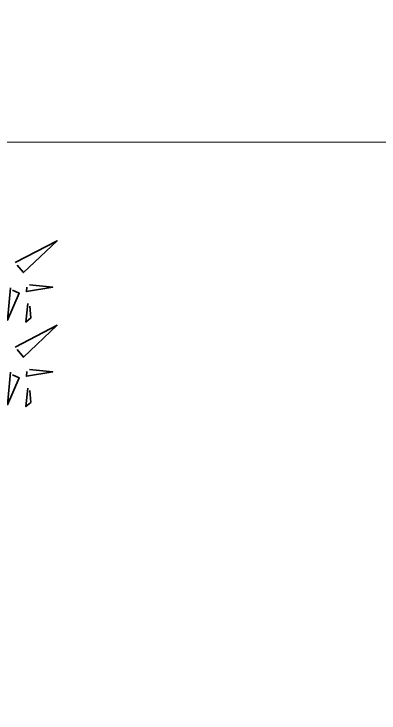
# Model space of a CAD drawing. Header units: millimetres. Extents: x 1531071 to 1560283, y -701792 to -691067.
# Drawn here: x 1544798.06 to 1544822.98, y -696433.86 to -696386.13 of the extents above; entities that cross this region are included whole.
import ezdxf

# ---------------------------------------------------------------- set-up
doc = ezdxf.new("R2010")
doc.units = ezdxf.units.MM
doc.header["$LTSCALE"] = 20
doc.header["$MEASUREMENT"] = 0
doc.linetypes.add('Dot & Dashed', pattern=[670.277762, 352.777767, -176.388884, 0, -141.111112])
doc.layers.add('AS-0', color=7, linetype='Continuous')
doc.layers.add('L-tree', color=102, linetype='Continuous')
doc.layers.add('L-shrub', color=74, linetype='Continuous', lineweight=35)
doc.layers.add('OXLAR', color=6, linetype='Continuous', lineweight=5)
doc.layers.add('Конструктив - Колонны_Ном._пера__28', color=7, linetype='Continuous', lineweight=40, true_color=0xffe4e1)

# ---------------------------------------------------------------- blocks, each defined once
blk = doc.blocks.new('bamboo')
at = {"layer": 'L-shrub'}
for points in [[(1457.4, 18.7), (1599.3, 92.2), (1485.9, -15.8), (1464.5, 10)], [(1441.3, -67.1), (1430.8, -177.1), (1471.2, -85.8), (1448.4, -75.7)], [(1505.7, -57.4), (1584.3, -65), (1495.6, -80.2), (1497.1, -64.5)], [(1499.7, -120.3), (1493.7, -183.2), (1510.9, -169), (1506.8, -128.9)], [(1457.4, -267.7), (1599.3, -194.1), (1485.9, -302.2), (1464.5, -276.3)], [(1441.3, -353.4), (1430.8, -463.5), (1471.2, -372.2), (1448.4, -362)], [(1505.7, -343.8), (1584.3, -351.4), (1495.6, -366.6), (1497.1, -350.9)], [(1499.7, -406.7), (1493.7, -469.6), (1510.9, -455.4), (1506.8, -415.3)]]:
    blk.add_lwpolyline(points, dxfattribs=at)
blk = doc.blocks.new('A$C4357420D')
at = {"layer": 'L-tree', "linetype": 'Continuous', "xscale": 0.4000000000000004, "yscale": 0.4000000000000004, "zscale": 0.4000000000000004}
blk.add_blockref('bamboo', (-31.7, 22.56), dxfattribs=at)

msp = doc.modelspace()

# ---------------------------------------------------------------- linework, layer by layer
at = {"layer": 'OXLAR', "color": 6, "linetype": 'Dot & Dashed', "ltscale": 0.15}
msp.add_line((1544407.158, -696394.892), (1550298.333, -696394.892), dxfattribs=at)
at = {"layer": 'Конструктив - Колонны_Ном._пера__28', "color": 119, "lineweight": 30, "ltscale": 0.5, "true_color": 0x394c3d}
msp.add_lwpolyline([(1544919.681, -696221.615, 0.440523), (1544698.085, -696425.39), (1544697.416, -698553.073, 0.200564), (1544320.854, -699623.076)], format="xyb", dxfattribs=at)

# ---------------------------------------------------------------- block references
at = {"layer": 'AS-0', "xscale": 0.05039999994914979, "yscale": 0.05039999994914979, "zscale": 0.05039999994914979}
msp.add_blockref('A$C4357420D', (1544770.357, -696404.608), dxfattribs=at)

doc.saveas('drawing.dxf')
